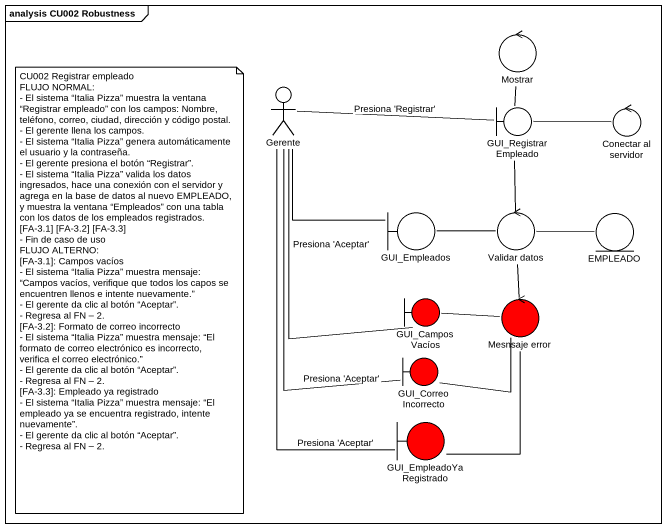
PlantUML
@startuml
mainframe analysis CU002 Robustness
control Mostrar
actor Gerente
boundary GUI_RegistrarEmpleado
control "Conectar al servidor" as Conectar_al_servidor
boundary GUI_Empleados
control "Validar datos" as Validar_datos
entity EMPLEADO
boundary GUI_CamposVacíos #FF0000
control "Mesnsaje error" as Mesnsaje_error #FF0000
boundary GUI_CorreoIncorrecto #FF0000
boundary GUI_EmpleadoYaRegistrado #FF0000
Gerente -right- GUI_RegistrarEmpleado : Presiona 'Registrar'
Gerente -- GUI_Empleados
Gerente -- GUI_CamposVacíos : Presiona 'Aceptar'
Gerente -- GUI_CorreoIncorrecto : Presiona 'Aceptar'
Gerente -- GUI_EmpleadoYaRegistrado : Presiona 'Aceptar'
GUI_RegistrarEmpleado -up- Mostrar
GUI_RegistrarEmpleado -right- Conectar_al_servidor
GUI_RegistrarEmpleado -- Validar_datos
Validar_datos -left- GUI_Empleados
Validar_datos -right- EMPLEADO
Validar_datos -- Mesnsaje_error
Mesnsaje_error -left- GUI_CamposVacíos
Mesnsaje_error -- GUI_CorreoIncorrecto
Mesnsaje_error -- GUI_EmpleadoYaRegistrado
note as N1
  CU002 Registrar empleado
  FLUJO NORMAL:
  - El sistema “Italia Pizza” muestra la ventana “Registrar empleado” con los campos: Nombre, teléfono, correo, ciudad, dirección y código postal.
  - El gerente llena los campos.
  - El sistema “Italia Pizza” genera automáticamente el usuario y la contraseña.
  - El gerente presiona el botón “Registrar”.
  - El sistema “Italia Pizza” valida los datos ingresados, hace una conexión con el servidor y agrega en la base de datos al nuevo EMPLEADO, y muestra la ventana “Empleados” con una tabla con los datos de los empleados registrados. [FA-3.1] [FA-3.2] [FA-3.3]
  - Fin de caso de uso
  FLUJO ALTERNO:
  [FA-3.1]: Campos vacíos
  - El sistema “Italia Pizza” muestra mensaje: “Campos vacíos, verifique que todos los capos se encuentren llenos e intente nuevamente.”
  - El gerente da clic al botón “Aceptar”.
  - Regresa al FN – 2.
  [FA-3.2]: Formato de correo incorrecto
  - El sistema “Italia Pizza” muestra mensaje: “El formato de correo electrónico es incorrecto, verifica el correo electrónico.”
  - El gerente da clic al botón “Aceptar”.
  - Regresa al FN – 2.
  [FA-3.3]: Empleado ya registrado
  - El sistema “Italia Pizza” muestra mensaje: “El empleado ya se encuentra registrado, intente nuevamente”.
  - El gerente da clic al botón “Aceptar”.
  - Regresa al FN – 2.
end note
@enduml
